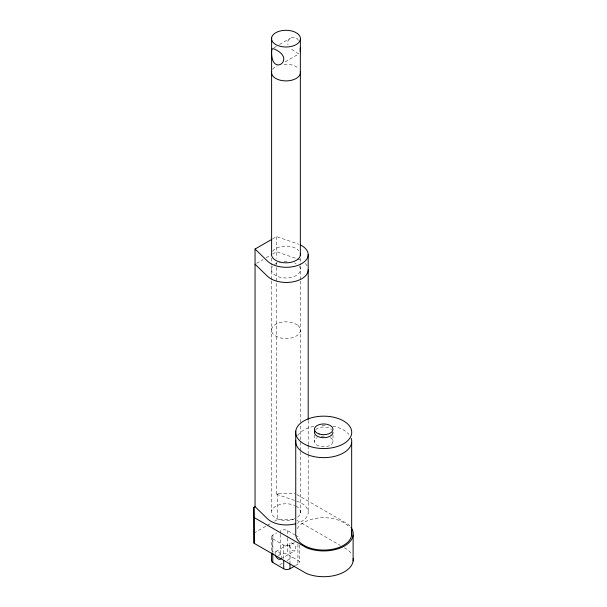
<?xml version="1.0" encoding="UTF-8"?>
<svg xmlns="http://www.w3.org/2000/svg" width="607" height="607" viewBox="0 0 607 607"><rect width="100%" height="100%" fill="white"/><g stroke="black" fill="none" stroke-linecap="round" stroke-linejoin="round"><path stroke-width="0.46" stroke-dasharray="3.04 2.28" d="M298.378 40.434C296.186 35.123 287.635 37.338 287.627 42.854L288.006 44.766M273.939 47.741L276.322 46.367M279.493 44.539L290.586 38.135M285.184 61.831L298.758 53.993M272.596 238.915L276.58 236.616L297.248 243.695A21.905 12.648 0 0 1 298.856 244.287M256.655 263.279L263.028 259.591M266.215 257.755L271.799 254.53M272.596 254.067L276.58 251.768L297.248 258.855A21.905 12.648 0 0 1 301.785 260.866M276.58 262.186L276.58 494.265L277.763 493.582L295.268 493.688M253.878 533.143L266.617 525.783M267.414 525.328L271.397 523.029M274.576 521.185L277.763 519.349L294.342 519.448M272.786 552.067L272.786 538.826A4.666 2.694 0 0 1 272.892 535.078L276.784 532.825M275.783 551.581L290.222 543.242M272.786 538.826L283.704 545.132A4.431 2.557 0 0 0 289.979 545.132L294.744 542.377M278.34 555.572L280.677 554.221A4.742 2.739 0 0 1 287.392 554.221L297.923 560.307A4.75 2.739 0 0 1 297.923 564.184L295.541 565.557M280.646 559.009L295.085 550.678M279.85 564.692L282.255 563.304M287.073 560.527L292.688 557.287M298.758 53.644L296.072 52.528L290.586 48.423M276.58 494.265L297.248 501.352A21.905 12.648 0 0 1 297.248 523.257M294.729 262.96L296.072 263.726M296.072 506.223L297.415 506.997A14.477 8.361 0 0 1 297.521 517.172M296.899 494.629L347.614 523.909A29.515 17.042 0 0 1 350.527 526.793M296.899 520.396L340.254 545.42M344.344 547.787L347.614 549.676A29.515 17.042 0 0 1 351.923 554.677M280.677 533.416L280.677 530.579A4.742 2.739 0 0 1 287.392 530.579L294.683 534.79M295.488 535.26L297.923 536.664A4.75 2.739 0 0 1 299.152 539.312M332.985 435.082L332.985 441.448M314.418 435.082L314.418 441.448M308.197 420.416L308.197 445.045M308.197 445.993L308.197 453.573M308.197 454.522L308.197 512.3M300.344 258.354L300.344 264.986M300.344 265.927L300.344 280.138M300.344 281.087L300.344 422.229M300.344 426.015L300.344 441.175M300.344 442.116L300.344 450.644M300.344 451.593L300.344 513.165M299.312 545.223L299.312 562.241M297.923 544.229L297.923 564.184M289.979 545.132L289.979 563.099M287.392 530.579L287.392 537.203M287.392 538.143L287.392 554.221M283.704 545.132L283.704 558.372M280.677 534.365L280.677 554.221M277.763 493.582L277.763 519.349M276.58 236.616L276.58 258.4M272.892 535.078L272.892 552.097M271.617 258.157L271.617 264.789M271.617 265.737L271.617 279.948M271.617 280.889L271.617 511.079M271.526 536.937L271.526 552.067M299.327 266.382A14.477 8.361 0 0 1 286.064 277.983A14.477 8.361 0 0 1 272.573 266.465M274.447 264.569A14.477 8.361 0 0 1 280.366 261.921M284.008 261.344A14.477 8.361 0 0 1 287.786 261.329M294.858 518.719A14.477 8.361 0 0 1 275.366 517.801A14.477 8.361 0 0 1 275.252 506.511A14.477 8.361 0 0 1 294.729 505.456M272.573 251.313A14.477 8.361 0 0 1 294.729 247.808L297.415 249.34A14.477 8.361 0 0 1 298.788 250.57M275.085 553.834A4.454 2.572 60 0 1 278.325 551.717A4.454 2.572 60 0 1 281.322 557.689M315.663 429.673A9.28 5.357 0 0 1 331.741 429.673M297.21 528.621A28.028 16.184 0 0 1 322.014 517.748A28.028 16.184 0 0 1 348.904 526.815M297.627 435.507A28.028 16.184 0 0 1 313.956 426.273M322.014 425.295A28.028 16.184 0 0 1 325.678 425.302M332.848 426.152A28.028 16.184 0 0 1 348.904 434.362M305.268 263.484A21.905 12.648 0 0 1 307.453 266.534M330.269 437.655A9.28 5.357 0 0 1 330.269 445.234A9.28 5.357 0 0 1 317.142 445.234A9.28 5.357 0 0 1 317.142 437.655M321.3 436.274A9.28 5.357 0 0 1 326.103 436.274M272.573 69.38A14.477 8.361 0 0 1 277.103 65.935M284.008 64.259A14.477 8.361 0 0 1 294.729 65.875L297.415 67.407A14.477 8.361 0 0 1 298.788 68.637M297.415 325.064L294.729 323.531A14.477 8.361 0 0 0 271.83 328.425A14.477 8.361 0 0 0 289.198 338.342A14.477 8.361 0 0 0 297.415 325.064M289.516 545.503A4.454 2.572 60 0 0 294.486 550.974A4.454 2.572 60 0 0 293.955 544.403A4.454 2.572 60 0 0 289.516 545.503"/><path stroke-width="0.91" d="M300.253 51.747L300.253 47.983M295.556 523.758A21.905 12.648 0 0 1 267.33 518.621L255.054 506.693L255.054 249.037L271.799 239.378M353.16 558.607A29.515 17.042 0 0 1 337.932 574.594A29.515 17.042 0 0 1 306.398 573.471L254.052 543.25L253.878 507.376L255.054 506.693M271.572 560.238A4.666 2.694 0 0 0 272.786 562.469L283.704 568.774A4.431 2.557 0 0 0 289.979 568.774L294.744 566.02M253.878 507.376L254.052 517.483L306.398 547.704A29.515 17.042 0 0 0 341.976 547.279A29.515 17.042 0 0 0 350.99 527.4M255.054 249.037L267.33 260.972A21.905 12.648 0 0 0 300.374 264.333A21.905 12.648 0 0 0 300.382 244.962M255.054 264.197L267.33 276.124A21.905 12.648 0 0 0 291.967 282.02A21.905 12.648 0 0 0 308.197 269.804M353.122 535.253L353.122 561.012M351.665 442.586L351.665 535.04M308.197 254.652L308.197 419.467M300.344 39.69L300.344 255.509M295.746 431.213L295.746 532.756A28.028 16.184 0 0 0 325.398 550.048A28.028 16.184 0 0 0 351.218 530.822M289.979 564.04L289.979 568.774M283.704 560.261L283.704 568.774M272.786 553.007L272.786 562.469M271.617 37.596L271.617 253.423A14.477 8.361 0 0 0 286.064 262.823A14.477 8.361 0 0 0 300.321 253.331M271.526 553.015L271.526 560.58M254.052 517.483L254.052 543.25M281.087 558.455A4.454 2.572 60 0 1 278.112 558.872A4.454 2.572 60 0 1 275.267 554.874M332.985 432.351A9.28 5.357 0 0 1 322.492 437.662A9.28 5.357 0 0 1 314.737 430.962M351.218 438.368A28.028 16.184 0 0 1 325.398 457.602A28.028 16.184 0 0 1 295.746 440.31M300.321 71.398A14.477 8.361 0 0 1 286.064 80.898A14.477 8.361 0 0 1 271.617 71.497M271.64 50.776C270.252 78.515 298.5 58.522 273.12 48.568L271.928 49.258L271.64 50.776M297.415 33.514L294.729 31.981A14.477 8.361 0 0 0 271.83 36.883A14.477 8.361 0 0 0 289.198 46.792A14.477 8.361 0 0 0 297.415 33.514M319.062 433.959A9.28 5.357 0 0 0 332.985 429.324A9.28 5.357 0 0 0 319.062 424.68A9.28 5.357 0 0 0 319.062 433.959M308.015 445.766A28.028 16.184 0 0 0 351.665 433.489A28.028 16.184 0 0 0 311.429 417.806A28.028 16.184 0 0 0 308.015 445.766"/></g></svg>
